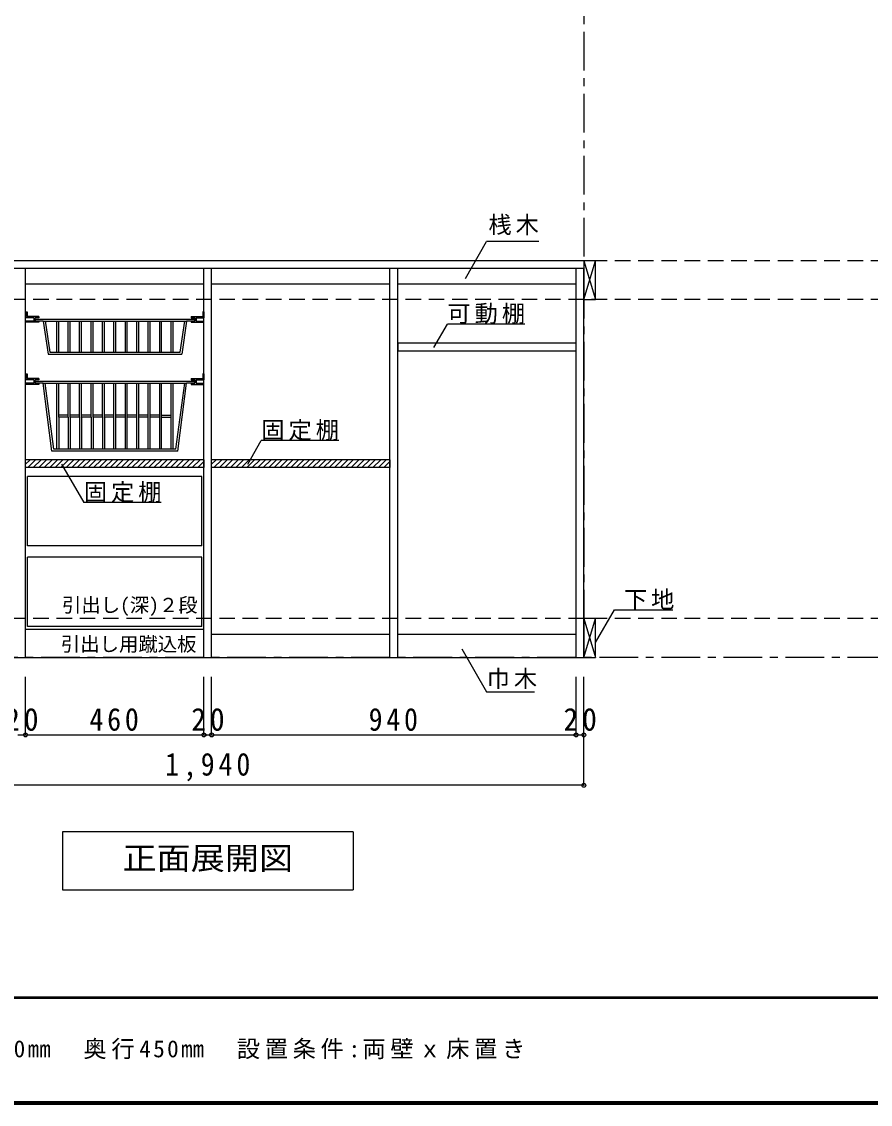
# Model space of a CAD drawing. Units: millimetres at full size, sheet at 1:20. Extents: x -3922 to 3878, y -2932 to 2722.
# Drawn here: x -2603 to -414, y -2864 to -71 of the extents above; entities that cross this region are included whole.
import ezdxf
from ezdxf.enums import TextEntityAlignment as Align

# ---------------------------------------------------------------- set-up
doc = ezdxf.new("R2010")
doc.units = ezdxf.units.MM
doc.header["$LTSCALE"] = 20
doc.header["$PDMODE"] = 32
doc.header["$PDSIZE"] = 10
doc.linetypes.add('CHAIN1', pattern=[8, 5, -1, 1, -1])
doc.linetypes.add('DASHED2', pattern=[3, 2, -1])
for name, color, linetype in [('0-2_本体', 2, 'Continuous'), ('0-3_固定棚', 3, 'Continuous'), ('0-4_可動棚', 3, 'Continuous'), ('0-7_桟木・巾木', 2, 'Continuous'), ('0-8_引き出し', 2, 'Continuous'), ('0-9_他ｱｲﾃﾑ', 7, 'Continuous'), ('0-A_文字', 7, 'Continuous'), ('0-B_寸法', 4, 'Continuous'), ('0-C_ハッチ', 4, 'Continuous'), ('F-1_枠', 6, 'Continuous'), ('F-A_文字', 7, 'Continuous')]:
    doc.layers.add(name, color=color, linetype=linetype)
doc.styles.add('ＭＳ ゴシック', font='')
doc.styles.get('ＭＳ ゴシック').set_extended_font_data('MS Gothic')

# ---------------------------------------------------------------- blocks, each defined once
blk = doc.blocks.new('ワイヤー(小)')
at = {"layer": '0-9_他ｱｲﾃﾑ', "color": 3}
for p, q in [((-229.5, 39.91), (-229.5, 24.91)), ((229.5, 39.91), (229.5, 24.91)), ((-209.5, 24.91), (-229.5, 24.91)), ((-229.5, 12.91), (-229.5, 15.91)), ((-209.5, 15.91), (-229.5, 15.91)), ((-196.5, 12.91), (-229.5, 12.91)), ((-196.5, 27.91), (-226.5, 27.91)), ((-209.5, 24.91), (-209.5, 15.91)), ((-196.5, 24.91), (-206.5, 24.91)), ((-206.5, 24.91), (-206.5, 15.91)), ((-196.5, 15.91), (-206.5, 15.91)), ((-196.5, 27.91), (-196.5, 24.91)), ((-196.5, 15.91), (-196.5, 12.91)), ((196.5, 27.91), (196.5, 24.91)), ((196.5, 27.91), (226.5, 27.91)), ((196.5, 24.91), (206.5, 24.91)), ((196.5, 15.91), (196.5, 12.91)), ((196.5, 15.91), (206.5, 15.91)), ((196.5, 12.91), (229.5, 12.91)), ((206.5, 24.91), (206.5, 15.91)), ((209.5, 24.91), (229.5, 24.91)), ((209.5, 24.91), (209.5, 15.91)), ((209.5, 15.91), (229.5, 15.91)), ((229.5, 12.91), (229.5, 15.91))]:
    blk.add_line(p, q, dxfattribs=at)
at = {"layer": '0-9_他ｱｲﾃﾑ'}
for p, q in [((-205, 20.91), (205, 20.91)), ((-205, 15.91), (-205, 20.91)), ((-185, 15.91), (-205, 15.91)), ((-185, 15.91), (-172.5, -69.09)), ((-185, 15.91), (185, 15.91)), ((-180.06, 16.64), (-168.19, -64.09)), ((-150, -64.09), (-150, 15.91)), ((-145, -64.09), (-145, 15.91)), ((-120.5, -64.09), (-120.5, 15.91)), ((-115.5, -64.09), (-115.5, 15.91)), ((-91, -64.09), (-91, 15.91)), ((-86, -64.09), (-86, 15.91)), ((-61.5, -64.09), (-61.5, 15.91)), ((-56.5, -64.09), (-56.5, 15.91)), ((-32, -64.09), (-32, 15.91)), ((-27, -64.09), (-27, 15.91)), ((-2.5, -64.09), (-2.5, 15.91)), ((2.5, -64.09), (2.5, 15.91)), ((27, -64.09), (27, 15.91)), ((32, -64.09), (32, 15.91)), ((56.5, -64.09), (56.5, 15.91)), ((61.5, -64.09), (61.5, 15.91)), ((86, -64.09), (86, 15.91)), ((91, -64.09), (91, 15.91)), ((115.5, -64.09), (115.5, 15.91)), ((120.5, -64.09), (120.5, 15.91)), ((145, -64.09), (145, 15.91)), ((150, -64.09), (150, 15.91)), ((168.18, -64.09), (179.94, 15.91)), ((185, 15.91), (172.5, -69.09)), ((205, 15.91), (185, 15.91)), ((205, 20.91), (205, 15.91)), ((-172.5, -69.09), (172.5, -69.09)), ((-168.19, -64.09), (168.18, -64.09))]:
    blk.add_line(p, q, dxfattribs=at)
at = {"layer": '0-9_他ｱｲﾃﾑ', "color": 3}
for points in [[(-229.5, 39.91), (-226.5, 39.91), (-226.5, 27.91)], [(229.5, 39.91), (226.5, 39.91), (226.5, 27.91)]]:
    blk.add_lwpolyline(points, dxfattribs=at)
blk = doc.blocks.new('ワイヤー(大)')
at = {"layer": '0-9_他ｱｲﾃﾑ', "color": 3}
for p, q in [((-228.94, 78.41), (-228.94, 63.41)), ((-208.94, 63.41), (-228.94, 63.41)), ((-195.94, 66.41), (-225.94, 66.41)), ((-208.94, 63.41), (-208.94, 54.41)), ((-195.94, 63.41), (-205.94, 63.41)), ((-205.94, 63.41), (-205.94, 54.41)), ((-195.94, 66.41), (-195.94, 63.41)), ((197.06, 66.41), (197.06, 63.41)), ((197.06, 66.41), (227.06, 66.41)), ((197.06, 63.41), (207.06, 63.41)), ((207.06, 63.41), (207.06, 54.41)), ((210.06, 63.41), (230.06, 63.41)), ((210.06, 63.41), (210.06, 54.41)), ((230.06, 78.41), (230.06, 63.41)), ((-228.94, 51.41), (-228.94, 54.41)), ((-208.94, 54.41), (-228.94, 54.41)), ((-195.94, 51.41), (-228.94, 51.41)), ((-195.94, 54.41), (-205.94, 54.41)), ((-195.94, 54.41), (-195.94, 51.41)), ((197.06, 54.41), (197.06, 51.41)), ((197.06, 54.41), (207.06, 54.41)), ((197.06, 51.41), (230.06, 51.41)), ((210.06, 54.41), (230.06, 54.41)), ((230.06, 51.41), (230.06, 54.41))]:
    blk.add_line(p, q, dxfattribs=at)
at = {"layer": '0-9_他ｱｲﾃﾑ'}
for p, q in [((-161.94, -120.59), (-184.44, 54.41)), ((-184.44, 54.41), (185.56, 54.41)), ((-156.9, -115.59), (-179.4, 54.41)), ((-149.44, -115.59), (-149.44, 54.41)), ((-144.44, -33.09), (-144.44, 54.41)), ((-119.94, -33.09), (-119.94, 54.41)), ((-114.94, -33.09), (-114.94, 54.41)), ((-90.44, -33.09), (-90.44, 54.41)), ((-85.44, -33.09), (-85.44, 54.41)), ((-60.94, -33.09), (-60.94, 54.41)), ((-55.94, -33.09), (-55.94, 54.41)), ((-31.44, -33.09), (-31.44, 54.41)), ((-26.44, -33.09), (-26.44, 54.41)), ((-1.94, -115.59), (-1.94, 54.41)), ((3.06, -28.09), (3.06, 54.41)), ((27.56, -115.59), (27.56, 54.41)), ((32.56, -115.59), (32.56, 54.41)), ((57.06, -33.09), (57.06, 54.41)), ((62.06, -33.09), (62.06, 54.41)), ((86.56, -33.09), (86.56, 54.41)), ((91.56, -33.09), (91.56, 54.41)), ((116.06, -33.09), (116.06, 54.41)), ((121.06, -33.09), (121.06, 54.41)), ((145.56, -33.09), (145.56, 54.41)), ((150.56, -115.59), (150.56, 54.41)), ((158.02, -115.59), (180.52, 54.41)), ((163.06, -120.59), (185.56, 54.41)), ((205.56, 54.41), (185.56, 54.41)), ((-119.94, -28.09), (-144.44, -28.09)), ((-144.44, -33.09), (-144.44, -115.59)), ((-119.94, -33.09), (-144.44, -33.09)), ((-119.94, -33.09), (-119.94, -115.59)), ((-90.44, -28.09), (-114.94, -28.09)), ((-114.94, -33.09), (-114.94, -115.59)), ((-90.44, -33.09), (-114.94, -33.09)), ((-90.44, -33.09), (-90.44, -115.59)), ((-60.94, -28.09), (-85.44, -28.09)), ((-85.44, -33.09), (-85.44, -115.59)), ((-60.94, -33.09), (-85.44, -33.09)), ((-60.94, -33.09), (-60.94, -115.59)), ((-31.44, -28.09), (-55.94, -28.09)), ((-55.94, -33.09), (-55.94, -115.59)), ((-31.44, -33.09), (-55.94, -33.09)), ((-31.44, -33.09), (-31.44, -115.59)), ((-1.94, -28.09), (-26.44, -28.09)), ((-26.44, -33.09), (-26.44, -115.59)), ((-1.94, -33.09), (-26.44, -33.09)), ((3.06, -115.59), (3.06, -28.09)), ((27.56, -28.09), (3.06, -28.09)), ((27.56, -33.09), (3.06, -33.09)), ((57.06, -28.09), (32.56, -28.09)), ((57.06, -33.09), (32.56, -33.09)), ((57.06, -115.59), (57.06, -33.09)), ((86.56, -28.09), (62.06, -28.09)), ((62.06, -115.59), (62.06, -33.09)), ((86.56, -33.09), (62.06, -33.09)), ((86.56, -115.59), (86.56, -33.09)), ((116.06, -28.09), (91.56, -28.09)), ((91.56, -115.59), (91.56, -33.09)), ((116.06, -33.09), (91.56, -33.09)), ((116.06, -115.59), (116.06, -33.09)), ((121.06, -28.09), (145.56, -28.09)), ((121.06, -115.59), (121.06, -33.09)), ((121.06, -33.09), (145.56, -33.09)), ((145.56, -115.59), (145.56, -33.09)), ((163.06, -120.59), (-161.94, -120.59)), ((158.02, -115.59), (-156.9, -115.59))]:
    blk.add_line(p, q, dxfattribs=at)
at = {"layer": '0-9_他ｱｲﾃﾑ', "color": 3}
for points in [[(-228.94, 78.41), (-225.94, 78.41), (-225.94, 66.41)], [(230.06, 78.41), (227.06, 78.41), (227.06, 66.41)]]:
    blk.add_lwpolyline(points, dxfattribs=at)
at = {"layer": '0-9_他ｱｲﾃﾑ'}
blk.add_lwpolyline([(-184.44, 54.41), (-204.44, 54.41), (-204.44, 59.41), (205.56, 59.41), (205.56, 54.41)], dxfattribs=at)

msp = doc.modelspace()

# ---------------------------------------------------------------- linework, layer by layer
at = {"layer": '0-2_本体', "color": 3}
for p, q in [((-1153.06, -688.27), (-3093.06, -688.27)), ((-1153.06, -688.27), (-1153.06, -708.27)), ((-1153.06, -708.27), (-3093.06, -708.27)), ((-2593.06, -1711.27), (-2593.06, -708.27)), ((-2133.06, -1711.27), (-2133.06, -708.27)), ((-2113.06, -1711.27), (-2113.06, -708.27)), ((-1653.06, -1711.27), (-1653.06, -708.27)), ((-1633.06, -1711.27), (-1633.06, -708.27)), ((-1173.06, -1711.27), (-1173.06, -708.27)), ((-1153.06, -1711.27), (-1153.06, -708.27)), ((-3093.06, -1711.27), (-1153.06, -1711.27))]:
    msp.add_line(p, q, dxfattribs=at)
at = {"layer": '0-3_固定棚'}
for p, q in [((-2133.06, -1201.27), (-2593.06, -1201.27)), ((-1653.06, -1201.27), (-2113.06, -1201.27))]:
    msp.add_line(p, q, dxfattribs=at)
for points in [[(-2133.06, -1201.27), (-2133.06, -1221.27), (-2593.06, -1221.27)], [(-1653.06, -1201.27), (-1653.06, -1221.27), (-2113.06, -1221.27)]]:
    msp.add_lwpolyline(points, dxfattribs=at)
at = {"layer": '0-4_可動棚'}
for p, q in [((-1632.06, -920.77), (-1632.06, -900.77)), ((-1174.06, -900.77), (-1632.06, -900.77)), ((-1174.06, -920.77), (-1632.06, -920.77)), ((-1174.06, -900.77), (-1174.06, -920.77))]:
    msp.add_line(p, q, dxfattribs=at)
at = {"layer": '0-7_桟木・巾木', "color": 7}
for p, q in [((-2133.06, -748.27), (-2593.06, -748.27)), ((-1653.06, -748.27), (-2113.06, -748.27)), ((-1173.06, -748.27), (-1633.06, -748.27)), ((-2113.06, -1651.27), (-1653.06, -1651.27)), ((-1633.06, -1651.27), (-1173.06, -1651.27))]:
    msp.add_line(p, q, dxfattribs=at)
at = {"layer": '0-8_引き出し', "color": 7}
for p, q in [((-1153.06, -688.27), (-1123.06, -788.27)), ((-1153.06, -788.27), (-1123.06, -688.27)), ((-1153.06, -1611.27), (-1123.06, -1711.27)), ((-1153.06, -1711.27), (-1123.06, -1611.27)), ((-2133.06, -1639.27), (-2593.06, -1639.27))]:
    msp.add_line(p, q, dxfattribs=at)
at = {"layer": '0-8_引き出し'}
for p, q in [((-2138.06, -1244.77), (-2588.06, -1244.77)), ((-2588.06, -1423.77), (-2588.06, -1244.77)), ((-2138.06, -1423.77), (-2138.06, -1244.77)), ((-2138.06, -1423.77), (-2588.06, -1423.77)), ((-2138.06, -1452.77), (-2588.06, -1452.77)), ((-2138.06, -1631.77), (-2138.06, -1452.77))]:
    msp.add_line(p, q, dxfattribs=at)
at = {"layer": '0-8_引き出し', "color": 3}
for points in [[(-1123.06, -788.27), (-1123.06, -688.27), (-1153.06, -688.27), (-1153.06, -788.27)], [(-1123.06, -1711.27), (-1123.06, -1611.27), (-1153.06, -1611.27), (-1153.06, -1711.27)]]:
    msp.add_lwpolyline(points, close=True, dxfattribs=at)
at = {"layer": '0-8_引き出し'}
msp.add_lwpolyline([(-2138.06, -1631.77), (-2588.06, -1631.77), (-2588.06, -1452.77)], dxfattribs=at)
at = {"layer": '0-A_文字', "linetype": 'CHAIN1'}
for p, q in [((-1153.06, 1822.73), (-1153.06, -1711.27)), ((2986.94, -1711.27), (-3093.06, -1711.27))]:
    msp.add_line(p, q, dxfattribs=at)
at = {"layer": '0-A_文字'}
for p, q in [((-1458.68, -733.34), (-1403.85, -638.38)), ((-1269.26, -638.38), (-1403.85, -638.38)), ((-1540.05, -911.83), (-1505.03, -851.18)), ((-1305.03, -851.18), (-1505.03, -851.18)), ((-2020.05, -1212.33), (-1985.03, -1151.68)), ((-1785.03, -1151.68), (-1985.03, -1151.68)), ((-2500.05, -1212.67), (-2442.83, -1311.77)), ((-2242.83, -1311.77), (-2442.83, -1311.77)), ((-1123.06, -1672.95), (-1074.29, -1588.48)), ((-1074.29, -1588.48), (-923.76, -1588.48)), ((-1468.06, -1689.03), (-1403.85, -1800.25)), ((-1403.85, -1800.25), (-1280.09, -1800.25)), ((-1748.06, -2161.27), (-1748.06, -2311.27)), ((-2498.06, -2311.27), (-1748.06, -2311.27))]:
    msp.add_line(p, q, dxfattribs=at)
msp.add_lwpolyline([(-1748.06, -2161.27), (-2498.06, -2161.27), (-2498.06, -2311.27)], dxfattribs=at)
at = {"layer": '0-B_寸法', "linetype": 'DASHED2'}
for p, q in [((2986.94, -688.27), (-3093.06, -688.27)), ((2986.94, -788.27), (-3093.06, -788.27)), ((2986.94, -1611.27), (-3093.06, -1611.27))]:
    msp.add_line(p, q, dxfattribs=at)
at = {"layer": '0-B_寸法'}
for p, q in [((-2593.06, -1911.27), (-2593.06, -1761.27)), ((-2593.06, -1911.27), (-2593.06, -1761.27)), ((-2133.06, -1911.27), (-2133.06, -1761.27)), ((-2113.06, -1911.27), (-2113.06, -1761.27)), ((-1173.06, -1911.27), (-1173.06, -1761.27)), ((-1153.06, -1911.27), (-1153.06, -1761.27)), ((-2613.06, -1911.27), (-2593.06, -1911.27)), ((-2593.06, -1911.27), (-2133.06, -1911.27)), ((-2133.06, -1911.27), (-2113.06, -1911.27)), ((-2113.06, -1911.27), (-1173.06, -1911.27)), ((-1173.06, -1911.27), (-1153.06, -1911.27)), ((-1153.06, -2041.27), (-1153.06, -1911.27)), ((-1153.06, -2041.27), (-3093.06, -2041.27))]:
    msp.add_line(p, q, dxfattribs=at)
at = {"layer": '0-B_寸法', "color": 7}
for p in [(-2593.06, -1911.27), (-2133.06, -1911.27), (-2113.06, -1911.27), (-1173.06, -1911.27), (-1153.06, -1911.27), (-1153.06, -2041.27)]:
    msp.add_point(p, dxfattribs=at)
at = {"layer": '0-C_ハッチ'}
for p, q in [((-2593.06, -1213.01), (-2581.32, -1201.27)), ((-2587.18, -1221.27), (-2567.18, -1201.27)), ((-2573.03, -1221.27), (-2553.03, -1201.27)), ((-2558.89, -1221.27), (-2538.89, -1201.27)), ((-2544.75, -1221.27), (-2524.75, -1201.27)), ((-2530.61, -1221.27), (-2510.61, -1201.27)), ((-2516.47, -1221.27), (-2496.47, -1201.27)), ((-2502.32, -1221.27), (-2482.32, -1201.27)), ((-2488.18, -1221.27), (-2468.18, -1201.27)), ((-2474.04, -1221.27), (-2454.04, -1201.27)), ((-2459.9, -1221.27), (-2439.9, -1201.27)), ((-2445.76, -1221.27), (-2425.76, -1201.27)), ((-2431.61, -1221.27), (-2411.61, -1201.27)), ((-2417.47, -1221.27), (-2397.47, -1201.27)), ((-2403.33, -1221.27), (-2383.33, -1201.27)), ((-2389.19, -1221.27), (-2369.19, -1201.27)), ((-2375.04, -1221.27), (-2355.04, -1201.27)), ((-2360.9, -1221.27), (-2340.9, -1201.27)), ((-2346.76, -1221.27), (-2326.76, -1201.27)), ((-2332.62, -1221.27), (-2312.62, -1201.27)), ((-2318.48, -1221.27), (-2298.48, -1201.27)), ((-2304.33, -1221.27), (-2284.33, -1201.27)), ((-2290.19, -1221.27), (-2270.19, -1201.27)), ((-2276.05, -1221.27), (-2256.05, -1201.27)), ((-2261.91, -1221.27), (-2241.91, -1201.27)), ((-2247.77, -1221.27), (-2227.77, -1201.27)), ((-2233.62, -1221.27), (-2213.62, -1201.27)), ((-2219.48, -1221.27), (-2199.48, -1201.27)), ((-2205.34, -1221.27), (-2185.34, -1201.27)), ((-2191.2, -1221.27), (-2171.2, -1201.27)), ((-2177.05, -1221.27), (-2157.05, -1201.27)), ((-2162.91, -1221.27), (-2142.91, -1201.27)), ((-2148.77, -1221.27), (-2133.06, -1205.56)), ((-2134.63, -1221.27), (-2133.06, -1219.7)), ((-2113.06, -1213.01), (-2101.32, -1201.27)), ((-2107.18, -1221.27), (-2087.18, -1201.27)), ((-2093.03, -1221.27), (-2073.03, -1201.27)), ((-2078.89, -1221.27), (-2058.89, -1201.27)), ((-2064.75, -1221.27), (-2044.75, -1201.27)), ((-2050.61, -1221.27), (-2030.61, -1201.27)), ((-2036.47, -1221.27), (-2016.47, -1201.27)), ((-2022.32, -1221.27), (-2002.32, -1201.27)), ((-2008.18, -1221.27), (-1988.18, -1201.27)), ((-1994.04, -1221.27), (-1974.04, -1201.27)), ((-1979.9, -1221.27), (-1959.9, -1201.27)), ((-1965.76, -1221.27), (-1945.76, -1201.27)), ((-1951.61, -1221.27), (-1931.61, -1201.27)), ((-1937.47, -1221.27), (-1917.47, -1201.27)), ((-1923.33, -1221.27), (-1903.33, -1201.27)), ((-1909.19, -1221.27), (-1889.19, -1201.27)), ((-1895.04, -1221.27), (-1875.04, -1201.27)), ((-1880.9, -1221.27), (-1860.9, -1201.27)), ((-1866.76, -1221.27), (-1846.76, -1201.27)), ((-1852.62, -1221.27), (-1832.62, -1201.27)), ((-1838.48, -1221.27), (-1818.48, -1201.27)), ((-1824.33, -1221.27), (-1804.33, -1201.27)), ((-1810.19, -1221.27), (-1790.19, -1201.27)), ((-1796.05, -1221.27), (-1776.05, -1201.27)), ((-1781.91, -1221.27), (-1761.91, -1201.27)), ((-1767.77, -1221.27), (-1747.77, -1201.27)), ((-1753.62, -1221.27), (-1733.62, -1201.27)), ((-1739.48, -1221.27), (-1719.48, -1201.27)), ((-1725.34, -1221.27), (-1705.34, -1201.27)), ((-1711.2, -1221.27), (-1691.2, -1201.27)), ((-1697.05, -1221.27), (-1677.05, -1201.27)), ((-1682.91, -1221.27), (-1662.91, -1201.27)), ((-1668.77, -1221.27), (-1653.06, -1205.56)), ((-1654.63, -1221.27), (-1653.06, -1219.7))]:
    msp.add_line(p, q, dxfattribs=at)
at = {"layer": 'F-1_枠'}
for p, q in [((3877.97, -2587.71), (-3922.03, -2587.71)), ((3877.97, -2591.04), (-3922.03, -2591.04)), ((3877.97, -2857.71), (-3922.03, -2857.71)), ((3877.97, -2861.04), (-3922.03, -2861.04)), ((3877.97, -2864.37), (-3922.03, -2864.37))]:
    msp.add_line(p, q, dxfattribs=at)

# ---------------------------------------------------------------- block references
at = {"layer": '0-4_可動棚'}
for name, p in [('ワイヤー(小)', (-2362.56, -859.68)), ('ワイヤー(大)', (-2363.12, -1058.18))]:
    msp.add_blockref(name, p, dxfattribs=at)

# ---------------------------------------------------------------- texts
at = {"layer": '0-A_文字', "style": 'ＭＳ ゴシック'}
for s, p in [('引出し(深)２段', (-2499.18, -1605.42)), ('引出し用蹴込板', (-2502.08, -1706.38))]:
    msp.add_text(s, height=36.66, dxfattribs=at).set_placement(p, align=Align.BOTTOM_LEFT)
at = {"layer": '0-A_文字', "style": 'ＭＳ ゴシック', "width": 1.1}
msp.add_text('正面展開図', height=58.65, dxfattribs=at).set_placement((-2343.06, -2276.27), align=Align.BOTTOM_LEFT)
at = {"layer": '0-A_文字', "char_height": 43.99, "attachment_point": 7, "style": 'ＭＳ ゴシック'}
for s, insert in [('\\T1.17;桟木', (-1399.26, -621.92)), ('\\T1.17;可動棚', (-1505.03, -851.18)), ('\\T1.17;固定棚', (-1985.03, -1151.68)), ('\\T1.17;固定棚', (-2442.83, -1311.77)), ('\\T1.17;下地', (-1049.79, -1588.48)), ('\\T1.17;巾木', (-1403.85, -1793.14))]:
    msp.add_mtext(s, dxfattribs=dict(at, insert=insert))
at = {"layer": '0-B_寸法', "color": 7, "char_height": 58.65, "attachment_point": 7, "style": 'ＭＳ ゴシック'}
for s, insert in [('\\T1.27;\\W0.95;20', (-2645.56, -1901.27)), ('\\T1.27;\\W0.9;460', (-2428.06, -1901.27)), ('\\T1.27;\\W0.95;20', (-2165.56, -1901.27)), ('\\T1.27;\\W0.9;940', (-1708.06, -1901.27)), ('\\T1.27;\\W0.95;20', (-1205.56, -1901.27)), ('\\T1.28;\\W0.9;1,940', (-2233.06, -2031.27))]:
    msp.add_mtext(s, dxfattribs=dict(at, insert=insert))
at = {"layer": 'F-A_文字', "insert": (-3415.36, -2754.37), "char_height": 43.99, "attachment_point": 7, "style": 'ＭＳ ゴシック'}
msp.add_mtext('\\T1.2;ｅ･ｒａ･ｂｏ\u3000間口1,940㎜\u3000奥行450㎜\u3000設置条件:両壁ｘ床置き', dxfattribs=at)

doc.saveas('drawing.dxf')
